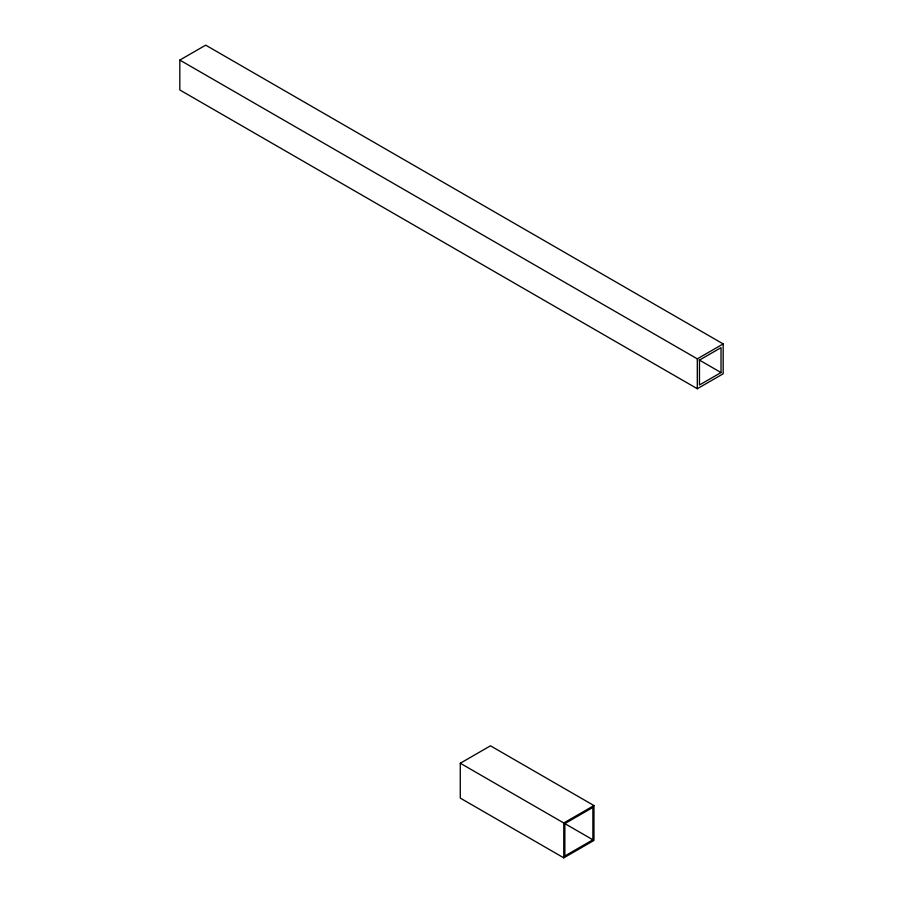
<?xml version="1.0" encoding="UTF-8"?>
<svg xmlns="http://www.w3.org/2000/svg" width="903" height="903" viewBox="0 0 903 903"><rect width="100%" height="100%" fill="white"/><g stroke="black" fill="none" stroke-linecap="round" stroke-linejoin="round"><path stroke-width="1.35" d="M179.821 60.083L205.692 45.15L723.179 343.919L723.179 373.797L697.308 388.73L179.821 89.961L179.821 60.083L697.308 358.852L723.179 343.919M721.023 372.555L699.464 384.994L699.464 360.105L721.023 347.655L721.023 372.555L699.057 359.868M460.282 763.238L490.464 745.81L593.96 805.566L593.96 840.422L563.777 857.85L460.282 798.094L460.282 763.238L563.777 822.994L593.96 805.566M592.887 839.801L564.849 855.988L564.849 823.615L592.887 807.429L592.887 839.801L564.883 823.626M697.308 358.852L697.308 388.73M563.777 822.994L563.777 857.85"/></g></svg>
